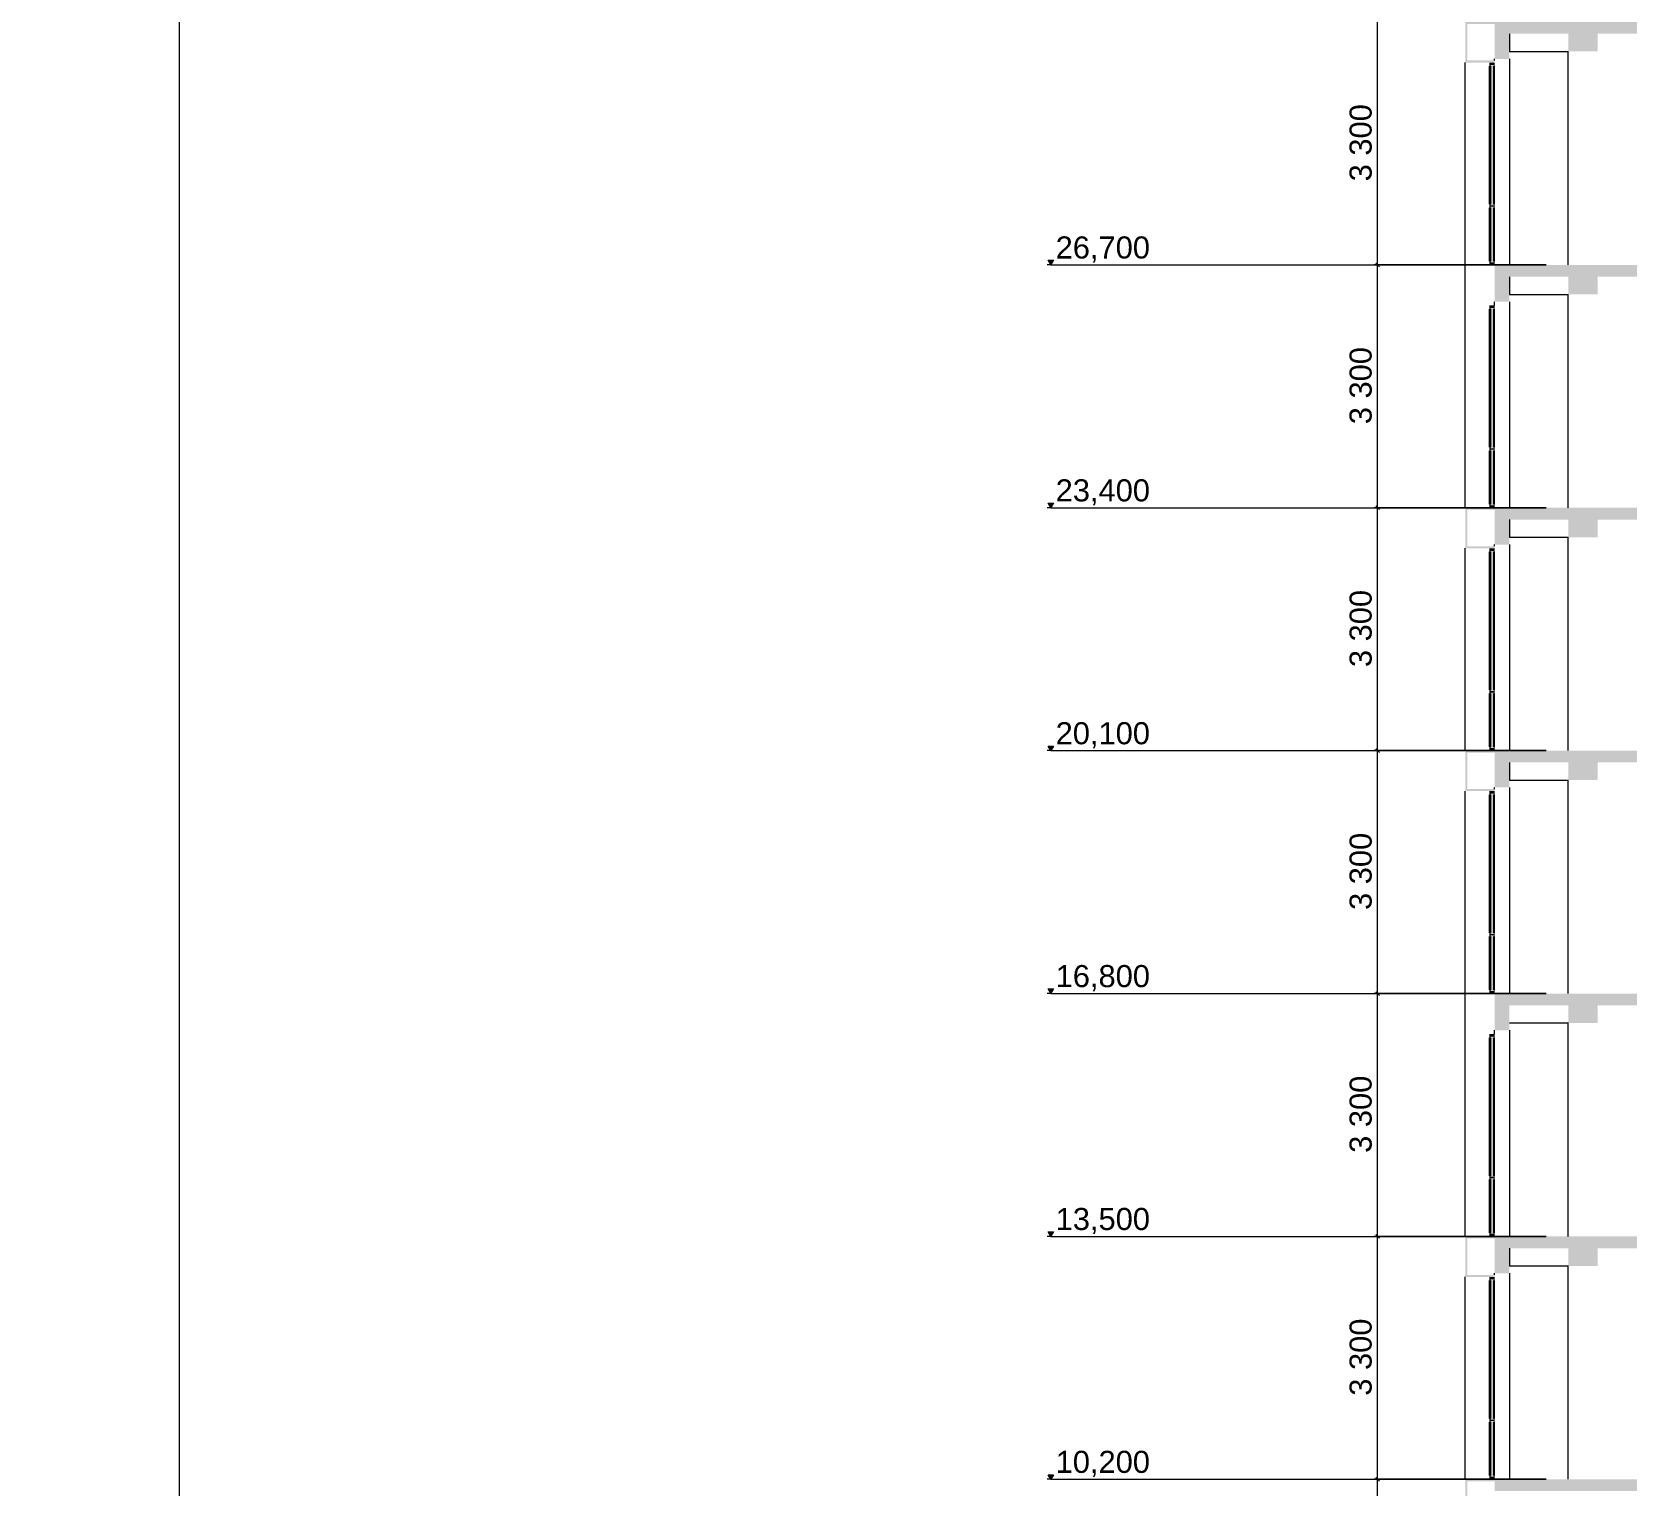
# Model space of a CAD drawing. Header units: millimetres. Extents: x 1499747 to 4341325, y -28481 to 441852.
# Drawn here: x 2426203 to 2447881, y -7974 to 11785 of the extents above; entities that cross this region are included whole.
import ezdxf
from ezdxf.xclip import XClip

# ---------------------------------------------------------------- set-up
doc = ezdxf.new("R2010")
doc.units = ezdxf.units.MM
doc.header["$MEASUREMENT"] = 0
doc.header["$XCLIPFRAME"] = 0
for name, color, linetype, lineweight in [('2 Разрез_24_0_Ном._пера__7_Ном._пера__7', 7, 'Continuous', 18), ('2 Разрез_24_Витражные окна_Ном._пера__1_Ном._пера__7', 7, 'Continuous', 18), ('2 Разрез_24_Витражные окна_Ном._пера__7', 7, 'Continuous', 18), ('2 Разрез_24_Выступы_Ном._пера__1_Ном._пера__7', 7, 'Continuous', 18), ('2 Разрез_24_Выступы_Ном._пера__7', 7, 'Continuous', 18), ('2 Разрез_24_Конструктив - Балки_Ном._пера__10_Ном._пера__134', 134, 'Continuous', 18), ('2 Разрез_24_Конструктив - Балки_Ном._пера__7', 7, 'Continuous', 18), ('2 Разрез_24_Конструктив - Колонны_Ном._пера__8_Ном._пера__12', 12, 'Continuous', 18), ('2 Разрез_24_Конструктив - Перекрытия_Ном._пера__7', 7, 'Continuous', 18), ('2 Разрез_24_Конструктив - Стены Ненесущие Газоблок_Ном._пера__7', 7, 'Continuous', 18), ('2 Разрез_24_Конструктив - Стены Ненесущие Газоблок_Ном._пера__87_Ном._пера__251', 251, 'Continuous', 18), ('2 Разрез_24_Окна Archicad_Ном._пера__87_Ном._пера__251', 251, 'Continuous', 18), ('2 Разрез_24_Размер - ГКЛ перегородки_Ном._пера__1_Ном._пера__7', 7, 'Continuous', 18), ('2 Разрез_24_Размер - Общий_Ном._пера__1_Ном._пера__7', 7, 'Continuous', 18)]:
    doc.layers.add(name, color=color, linetype=linetype, lineweight=lineweight)
doc.layers.add('Чертеж и Рисунок', color=7, linetype='Continuous')
doc.styles.add('СГЕНЕРИР_СТИЛЬ_2', font='arial.ttf')

# ---------------------------------------------------------------- blocks, each defined once
blk = doc.blocks.new('Чертеж_2_24', base_point=(1362000, 29700.00000000029))
at = {"layer": '2 Разрез_24_Витражные окна_Ном._пера__7', "linetype": 'Continuous'}
for points in [[(1339807.971755418, 38993.49188680894), (1339822.971755269, 38993.49188680894), (1339822.971754225, 39008.49188561684), (1339862.97175661, 39008.49188561684), (1339862.97175661, 38993.49186907654), (1339877.971755418, 38993.49188680894), (1339877.971755418, 39043.49188665993), (1339807.971755418, 39043.49188665993)], [(1339862.021755417, 39008.4918848076), (1339823.921755417, 39008.4918848076), (1339823.921755417, 37103.49189248973), (1339862.021755417, 37103.49189248973)], [(1339807.971755418, 37118.49188308365), (1339807.971755418, 37068.49188323266), (1339822.971755269, 37068.49188323266), (1339822.971754225, 37083.49188204057), (1339862.97175661, 37083.49188204057), (1339862.97175661, 37068.49186550026), (1339877.971755418, 37068.49188323266), (1339877.971755418, 37118.49188308365), (1339862.97175661, 37118.49189977296), (1339862.97175661, 37103.49188323266), (1339822.971754225, 37103.49188323266), (1339822.971755269, 37118.49188308365)], [(1339862.021755417, 37083.49188710625), (1339823.921755417, 37083.49188710625), (1339823.921755417, 36328.49188710693), (1339862.021755417, 36328.49188710693)], [(1339807.971755418, 36293.49188680894), (1339877.971755418, 36293.49188680894), (1339877.971755418, 36343.49188665993), (1339862.97175661, 36343.49190334925), (1339862.97175661, 36328.49188680894), (1339822.971755269, 36328.49188680894), (1339822.971755269, 36343.49188665993), (1339807.971755418, 36343.49188665993)], [(1339807.971755418, 35743.49188665993), (1339807.971755418, 35693.49188680894), (1339822.971755269, 35693.49188680894), (1339822.971754225, 35708.49188561684), (1339862.97175661, 35708.49188561684), (1339862.97175661, 35693.49186907654), (1339877.971755418, 35693.49188680894), (1339877.971755418, 35743.49188665993)], [(1339862.021755417, 35708.4918848076), (1339823.921755417, 35708.4918848076), (1339823.921755417, 33803.49189248972), (1339862.021755417, 33803.49189248972)], [(1339807.971755418, 33818.49188308365), (1339807.971755418, 33768.49188323266), (1339822.971755269, 33768.49188323266), (1339822.971754225, 33783.49188204057), (1339862.97175661, 33783.49188204057), (1339862.97175661, 33768.49186550026), (1339877.971755418, 33768.49188323266), (1339877.971755418, 33818.49188308365), (1339862.97175661, 33818.49189977296), (1339862.97175661, 33803.49188323266), (1339822.971754225, 33803.49188323266), (1339822.971755269, 33818.49188308365)], [(1339862.021755417, 33783.49188710625), (1339823.921755417, 33783.49188710625), (1339823.921755417, 33028.49188710693), (1339862.021755417, 33028.49188710693)], [(1339822.971755269, 33043.49188665993), (1339807.971755418, 33043.49188665993), (1339807.971755418, 32993.49188680894), (1339877.971755418, 32993.49188680894), (1339877.971755418, 33043.49188665993), (1339862.97175661, 33043.49190334924), (1339862.97175661, 33028.49188680894), (1339822.971755269, 33028.49188680894)], [(1339877.971755418, 32443.49188665993), (1339807.971755418, 32443.49188665993), (1339807.971755418, 32393.49188680894), (1339822.971755269, 32393.49188680894), (1339822.971755269, 32408.49188665993), (1339862.97175661, 32408.49188561684), (1339862.97175661, 32393.49186907654), (1339877.971755418, 32393.49188680894)], [(1339862.021755417, 32408.4918848076), (1339823.921755417, 32408.4918848076), (1339823.921755417, 30503.49189248973), (1339862.021755417, 30503.49189248973)], [(1339807.971755418, 30518.49188308364), (1339807.971755418, 30468.49188323266), (1339822.971755269, 30468.49188323266), (1339822.971755269, 30483.49188308364), (1339862.97175661, 30483.49188204057), (1339862.97175661, 30468.49186550026), (1339877.971755418, 30468.49188323266), (1339877.971755418, 30518.49188308364), (1339862.97175661, 30518.49189977296), (1339862.97175661, 30503.49188323265), (1339822.971755269, 30503.49188323265), (1339822.971755269, 30518.49188308364)], [(1339862.021755417, 30483.49188710624), (1339823.921755417, 30483.49188710624), (1339823.921755417, 29728.49188710693), (1339862.021755417, 29728.49188710693)], [(1339807.971755418, 29693.49188680894), (1339877.971755418, 29693.49188680894), (1339877.971755418, 29743.49188665993), (1339862.97175661, 29743.49190334924), (1339862.97175661, 29728.49188680894), (1339822.971755269, 29728.49188680894), (1339822.971755269, 29743.49188665993), (1339807.971755418, 29743.49188665993)], [(1339807.971755418, 29093.49188680894), (1339822.971755269, 29093.49188680894), (1339822.971754225, 29108.49188561685), (1339862.97175661, 29108.49188561685), (1339862.97175661, 29093.49186907654), (1339877.971755418, 29093.49188680894), (1339877.971755418, 29143.49188665992), (1339807.971755418, 29143.49188665992)], [(1339862.021755417, 29108.49188480759), (1339823.921755417, 29108.49188480759), (1339823.921755417, 27203.49189248972), (1339862.021755417, 27203.49189248972)], [(1339807.971755418, 27218.49188308364), (1339807.971755418, 27168.49188323266), (1339822.971755269, 27168.49188323266), (1339822.971754225, 27183.49188204057), (1339862.97175661, 27183.49188204057), (1339862.97175661, 27168.49186550026), (1339877.971755418, 27168.49188323266), (1339877.971755418, 27218.49188308364), (1339862.97175661, 27218.49189977296), (1339862.97175661, 27203.49188323265), (1339822.971754225, 27203.49188323265), (1339822.971755269, 27218.49188308364)], [(1339862.021755417, 27183.49188710624), (1339823.921755417, 27183.49188710624), (1339823.921755417, 26428.49188710693), (1339862.021755417, 26428.49188710693)], [(1339807.971755418, 26393.49188680894), (1339877.971755418, 26393.49188680894), (1339877.971755418, 26443.49188665993), (1339862.97175661, 26443.49190334924), (1339862.97175661, 26428.49188680894), (1339822.971755269, 26428.49188680894), (1339822.971755269, 26443.49188665993), (1339807.971755418, 26443.49188665993)], [(1339807.971755418, 25843.49188665993), (1339807.971755418, 25793.49188680894), (1339822.971755269, 25793.49188680894), (1339822.971754225, 25808.49188561684), (1339862.97175661, 25808.49188561684), (1339862.97175661, 25793.49186907654), (1339877.971755418, 25793.49188680894), (1339877.971755418, 25843.49188665993)], [(1339862.021755417, 25808.4918848076), (1339823.921755417, 25808.4918848076), (1339823.921755417, 23903.49189248973), (1339862.021755417, 23903.49189248973)], [(1339807.971755418, 23918.49188308365), (1339807.971755418, 23868.49188323266), (1339822.971755269, 23868.49188323266), (1339822.971754225, 23883.49188204057), (1339862.97175661, 23883.49188204057), (1339862.97175661, 23868.49186550026), (1339877.971755418, 23868.49188323266), (1339877.971755418, 23918.49188308365), (1339862.97175661, 23918.49189977297), (1339862.97175661, 23903.49188323266), (1339822.971754225, 23903.49188323266), (1339822.971755269, 23918.49188308365)], [(1339862.021755417, 23883.49188710625), (1339823.921755417, 23883.49188710625), (1339823.921755417, 23128.49188710693), (1339862.021755417, 23128.49188710693)], [(1339807.971755418, 23093.49188680894), (1339877.971755418, 23093.49188680894), (1339877.971755418, 23143.49188665993), (1339862.97175661, 23143.49190334925), (1339862.97175661, 23128.49188680894), (1339822.971755269, 23128.49188680894), (1339822.971755269, 23143.49188665993), (1339807.971755418, 23143.49188665993)], [(1339807.971755418, 22543.49188665993), (1339807.971755418, 22493.49188680894), (1339822.971755269, 22493.49188680894), (1339822.971754225, 22508.49188561684), (1339862.97175661, 22508.49188561684), (1339862.97175661, 22493.49186907654), (1339877.971755418, 22493.49188680894), (1339877.971755418, 22543.49188665993)], [(1339862.021755417, 22508.4918848076), (1339823.921755417, 22508.4918848076), (1339823.921755417, 20603.49189248973), (1339862.021755417, 20603.49189248973)], [(1339807.971755418, 20618.49188308365), (1339807.971755418, 20568.49188323266), (1339822.971755269, 20568.49188323266), (1339822.971754225, 20583.49188204057), (1339862.97175661, 20583.49188204057), (1339862.97175661, 20568.49186550026), (1339877.971755418, 20568.49188323266), (1339877.971755418, 20618.49188308365), (1339862.97175661, 20618.49189977296), (1339862.97175661, 20603.49188323266), (1339822.971754225, 20603.49188323266), (1339822.971755269, 20618.49188308365)], [(1339862.021755417, 20583.49188710625), (1339823.921755417, 20583.49188710625), (1339823.921755417, 19828.49188710693), (1339862.021755417, 19828.49188710693)], [(1339807.971755418, 19843.49188665993), (1339807.971755418, 19793.49188680894), (1339877.971755418, 19793.49188680894), (1339877.971755418, 19843.49188665993), (1339862.97175661, 19843.49190334925), (1339862.97175661, 19828.49188680894), (1339822.971754225, 19828.49188680894), (1339822.971755269, 19843.49188665993)]]:
    blk.add_hatch(color=256, dxfattribs=at).paths.add_polyline_path(points)
at = {"layer": '2 Разрез_24_Выступы_Ном._пера__7', "linetype": 'Continuous'}
for points in [[(1339477.971751116, 39593.49190225013), (1339477.971751116, 39043.49186498127), (1339877.971753634, 39043.49186498127), (1339877.971753634, 39070.99189143165), (1339504.638403198, 39070.99189143165), (1339504.638403198, 39565.99187579974), (1339877.971753634, 39565.99187579974), (1339877.971753634, 39593.49190225013)], [(1339877.971753634, 32993.49190225013), (1339477.971751116, 32993.49190225013), (1339477.971751116, 32443.49186498126), (1339877.971753634, 32443.49186498126), (1339877.971753634, 32470.99189143164), (1339504.638403198, 32470.99189143164), (1339504.638403198, 32965.99187579974), (1339877.971753634, 32965.99187579974)], [(1339477.971751116, 29693.49190225012), (1339477.971751116, 29143.49186498126), (1339877.971753634, 29143.49186498126), (1339877.971753634, 29170.99189143164), (1339504.638403198, 29170.99189143164), (1339504.638403198, 29665.99187579974), (1339877.971753634, 29665.99187579974), (1339877.971753634, 29693.49190225012)], [(1339477.971751116, 23093.49190225012), (1339477.971751116, 22543.49186498126), (1339877.971753634, 22543.49186498126), (1339877.971753634, 22570.99189143164), (1339504.638403198, 22570.99189143164), (1339504.638403198, 23065.99187579974), (1339877.971753634, 23065.99187579974), (1339877.971753634, 23093.49190225012)], [(1339477.971751859, 19793.49190225012), (1339477.971751859, 19243.49186498126), (1339877.971754377, 19243.49186498126), (1339877.971754377, 19270.99189143164), (1339504.638403942, 19270.99189143164), (1339504.638403942, 19765.99187579974), (1339877.971754377, 19765.99187579974), (1339877.971754377, 19793.49190225012)]]:
    blk.add_hatch(color=256, dxfattribs=at).paths.add_polyline_path(points)
at = {"layer": '2 Разрез_24_Конструктив - Балки_Ном._пера__7', "linetype": 'Continuous'}
for points in [[(1340877.97175543, 39433.49187589576), (1340877.97175543, 39193.49189664372), (1341277.973658012, 39193.49189664372), (1341277.973658012, 39433.49187589576)], [(1340877.97175543, 36133.49187589575), (1340877.97175543, 35893.49189664373), (1341277.973658012, 35893.49189664373), (1341277.973658012, 36133.49187589575)], [(1340877.97175543, 32593.49189664372), (1341277.973658012, 32593.49189664372), (1341277.973658012, 32833.49187589575), (1340877.97175543, 32833.49187589575)], [(1340877.97175543, 29293.49189664372), (1341277.973658012, 29293.49189664372), (1341277.973658012, 29533.49187589576), (1340877.97175543, 29533.49187589576)], [(1340877.97175543, 26233.49187589575), (1340877.97175543, 25993.49189664372), (1341277.973658012, 25993.49189664372), (1341277.973658012, 26233.49187589575)], [(1340877.97175543, 22693.49189664372), (1341277.973658012, 22693.49189664372), (1341277.973658012, 22933.49187589575), (1340877.97175543, 22933.49187589575)]]:
    blk.add_hatch(color=256, dxfattribs=at).paths.add_polyline_path(points)
at = {"layer": '2 Разрез_24_Конструктив - Перекрытия_Ном._пера__7', "linetype": 'Continuous'}
for points in [[(1339877.975316193, 39433.49183760949), (1348602.97175541, 39433.49183760949), (1348602.97175541, 39593.49183973926), (1339877.975316193, 39593.49183973926)], [(1339877.975316193, 36293.49183973926), (1339877.975316193, 36133.49183760949), (1348602.97175541, 36133.49183760949), (1348602.97175541, 36293.49183973926)], [(1339877.975316193, 32833.49183760949), (1348602.97175541, 32833.49183760949), (1348602.97175541, 32993.49183973926), (1339877.975316193, 32993.49183973926)], [(1339877.975316193, 29693.49183973926), (1339877.975316193, 29533.49183760949), (1348602.97175541, 29533.49183760949), (1348602.97175541, 29693.49183973926)], [(1339877.975316193, 26233.49183760949), (1348602.97175541, 26233.49183760949), (1348602.97175541, 26393.49183973926), (1339877.975316193, 26393.49183973926)], [(1339877.975316193, 23093.49183973926), (1339877.975316193, 22933.49183760949), (1348602.97175541, 22933.49183760949), (1348602.97175541, 23093.49183973926)], [(1348602.97175541, 19793.49183973926), (1339877.975316193, 19793.49183973926), (1339877.975316193, 19633.49183760949), (1348602.97175541, 19633.49183760949)]]:
    blk.add_hatch(color=256, dxfattribs=at).paths.add_polyline_path(points)
at = {"layer": '2 Разрез_24_Конструктив - Стены Ненесущие Газоблок_Ном._пера__7', "linetype": 'Continuous'}
for points in [[(1339877.971755417, 39093.49188710697), (1340077.971755417, 39093.49188710697), (1340077.971755417, 39433.49188710697), (1339877.974632331, 39433.49188710697)], [(1339877.971755417, 35793.49188710697), (1340077.971755417, 35793.49188710697), (1340077.971755417, 36133.49188710697), (1339877.974662136, 36133.49188710697)], [(1339877.971755417, 32493.49188710697), (1340077.971755417, 32493.49188710697), (1340077.971755417, 32833.49188710697), (1339877.971755417, 32833.49188710697)], [(1339877.971755417, 29193.49188710697), (1340077.971755417, 29193.49188710697), (1340077.971755417, 29533.49188710696), (1339877.974632331, 29533.49188710696)], [(1339877.971755417, 25893.49188710696), (1340077.971755417, 25893.49188710696), (1340077.971755417, 26233.49188710696), (1339877.974599791, 26233.49188710696)], [(1339877.971755417, 22593.49188710696), (1340077.971755417, 22593.49188710696), (1340077.971755417, 22933.49188710696), (1339877.974632331, 22933.49188710696)]]:
    blk.add_hatch(color=256, dxfattribs=at).paths.add_polyline_path(points)
at = {"layer": '2 Разрез_24_Размер - ГКЛ перегородки_Ном._пера__1_Ном._пера__7', "linetype": 'Continuous'}
for points in [[(1333844.864793516, 36293.49188710697), (1333881.114793516, 36355.99188710697), (1333808.614793516, 36355.99188710697)], [(1333844.864793516, 32993.49188710697), (1333881.114793516, 33055.99188710697), (1333808.614793516, 33055.99188710697)], [(1333844.864793516, 29693.49188710696), (1333881.114793516, 29755.99188710696), (1333808.614793516, 29755.99188710696)], [(1333844.864793516, 26393.49188710696), (1333881.114793516, 26455.99188710696), (1333808.614793516, 26455.99188710696)], [(1333844.864793516, 23093.49188710696), (1333881.114793516, 23155.99188710696), (1333808.614793516, 23155.99188710696)], [(1333844.864793516, 19793.49188710697), (1333881.114793516, 19855.99188710697), (1333808.614793516, 19855.99188710697)]]:
    blk.add_hatch(color=256, dxfattribs=at).paths.add_polyline_path(points)
at = {"layer": '2 Разрез_24_0_Ном._пера__7_Ном._пера__7', "linetype": 'Continuous', "flags": 128}
blk.add_lwpolyline([(1320000, 59400.00000000056), (1320000, 1.455191522836685e-11)], dxfattribs=at)
blk.add_lwpolyline([(1322000, 58900.00000000056), (1322000, 500.0000000000218), (1403500, 500.0000000000218), (1403500, 58900.00000000056)], close=True, dxfattribs=at)
at = {"layer": '2 Разрез_24_Витражные окна_Ном._пера__1_Ном._пера__7', "linetype": 'Continuous'}
for p, q in [((1339807.971755417, 38693.49188710696), (1339807.971755417, 38993.49188710697)), ((1339822.971755417, 38993.49188710697), (1339822.971755417, 38693.49188710696)), ((1339862.971755417, 38993.49188710697), (1339862.971755417, 38693.49188710696)), ((1339877.971755417, 38693.49188710696), (1339877.971755417, 38993.49188710697)), ((1339807.971755417, 37293.49188710697), (1339807.971755417, 38693.49188710696)), ((1339822.971755417, 38693.49188710696), (1339822.971755417, 37293.49188710697)), ((1339822.971755417, 38693.49188710696), (1339823.921755417, 38693.49188710696)), ((1339862.021755417, 38693.49188710696), (1339862.971755417, 38693.49188710696)), ((1339862.971755417, 38693.49188710696), (1339862.971755417, 37293.49188710697)), ((1339877.971755417, 37293.49188710697), (1339877.971755417, 38693.49188710696)), ((1339807.971755417, 37118.49188353099), (1339807.971755417, 37293.49188572106)), ((1339823.921755417, 37293.49188572106), (1339822.971755417, 37293.49188572106)), ((1339822.971755417, 37293.49188572106), (1339822.971755417, 37118.4918835276)), ((1339862.971755417, 37293.49188572106), (1339862.021755417, 37293.49188572106)), ((1339862.971755417, 37293.49188572106), (1339862.971755417, 37118.49188353137)), ((1339877.971755417, 37118.4918835311), (1339877.971755417, 37293.49188572106)), ((1339807.971755417, 36343.49188710697), (1339807.971755417, 37068.49188352859)), ((1339822.971755417, 37068.49188353258), (1339822.971755417, 36343.49188710697)), ((1339862.971755417, 37068.49188353258), (1339862.971755417, 36343.49188710697)), ((1339877.971755417, 36343.49188710697), (1339877.971755417, 37068.49188353298)), ((1339807.971755417, 35393.49188710697), (1339807.971755417, 35693.49188710696)), ((1339822.971755417, 35693.49188710696), (1339822.971755417, 35393.49188710697)), ((1339862.971755417, 35693.49188710696), (1339862.971755417, 35393.49188710697)), ((1339877.971755417, 35393.49188710697), (1339877.971755417, 35693.49188710696)), ((1339807.971755417, 33993.49188710697), (1339807.971755417, 35393.49188710697)), ((1339822.971755417, 35393.49188710697), (1339822.971755417, 33993.49188710697)), ((1339822.971755417, 35393.49188710697), (1339823.921755417, 35393.49188710697)), ((1339862.021755417, 35393.49188710697), (1339862.971755417, 35393.49188710697)), ((1339862.971755417, 35393.49188710697), (1339862.971755417, 33993.49188710697)), ((1339877.971755417, 33993.49188710697), (1339877.971755417, 35393.49188710697)), ((1339807.971755417, 33818.49188352958), (1339807.971755417, 33993.49188572105)), ((1339823.921755417, 33993.49188572105), (1339822.971755417, 33993.49188572105)), ((1339822.971755417, 33993.49188572105), (1339822.971755417, 33818.49188352998)), ((1339862.971755417, 33993.49188572105), (1339862.021755417, 33993.49188572105)), ((1339862.971755417, 33993.49188572105), (1339862.971755417, 33818.49188353374)), ((1339877.971755417, 33818.49188352968), (1339877.971755417, 33993.49188572105)), ((1339807.971755417, 33043.49188710696), (1339807.971755417, 33768.49188353096)), ((1339822.971755417, 33768.49188353116), (1339822.971755417, 33043.49188710696)), ((1339862.971755417, 33768.49188353116), (1339862.971755417, 33043.49188710696)), ((1339877.971755417, 33043.49188710696), (1339877.971755417, 33768.49188353156)), ((1339807.971755417, 32093.49188710697), (1339807.971755417, 32393.49188710696)), ((1339822.971755417, 32393.49188710696), (1339822.971755417, 32093.49188710697)), ((1339862.971755417, 32393.49188710696), (1339862.971755417, 32093.49188710697)), ((1339877.971755417, 32093.49188710697), (1339877.971755417, 32393.49188710696)), ((1339807.971755417, 30693.49188710696), (1339807.971755417, 32093.49188710696)), ((1339822.971755417, 32093.49188710696), (1339822.971755417, 30693.49188710696)), ((1339822.971755417, 32093.49188710697), (1339823.921755417, 32093.49188710697)), ((1339862.021755417, 32093.49188710697), (1339862.971755417, 32093.49188710697)), ((1339862.971755417, 32093.49188710696), (1339862.971755417, 30693.49188710696)), ((1339877.971755417, 30693.49188710696), (1339877.971755417, 32093.49188710696)), ((1339807.971755417, 30518.49188353195), (1339807.971755417, 30693.49188572105)), ((1339823.921755417, 30693.49188572105), (1339822.971755417, 30693.49188572105)), ((1339822.971755417, 30693.49188572105), (1339822.971755417, 30518.49188353045)), ((1339862.971755417, 30693.49188572105), (1339862.021755417, 30693.49188572105)), ((1339862.971755417, 30693.49188572105), (1339862.971755417, 30518.49188353231)), ((1339877.971755417, 30518.49188353205), (1339877.971755417, 30693.49188572105)), ((1339807.971755417, 29743.49188710697), (1339807.971755417, 30468.49188353143)), ((1339822.971755417, 30468.49188352974), (1339822.971755417, 29743.49188710697)), ((1339862.971755417, 30468.49188353163), (1339862.971755417, 29743.49188710697)), ((1339877.971755417, 29743.49188710697), (1339877.971755417, 30468.49188353203)), ((1339807.971755417, 28793.49188710696), (1339807.971755417, 29093.49188710696)), ((1339822.971755417, 29093.49188710696), (1339822.971755417, 28793.49188710696)), ((1339862.971755417, 29093.49188710696), (1339862.971755417, 28793.49188710696)), ((1339877.971755417, 28793.49188710696), (1339877.971755417, 29093.49188710696)), ((1339807.971755417, 27393.49188710696), (1339807.971755417, 28793.49188710696)), ((1339822.971755417, 28793.49188710696), (1339822.971755417, 27393.49188710696)), ((1339822.971755417, 28793.49188710696), (1339823.921755417, 28793.49188710696)), ((1339862.021755417, 28793.49188710696), (1339862.971755417, 28793.49188710696)), ((1339862.971755417, 28793.49188710696), (1339862.971755417, 27393.49188710696)), ((1339877.971755417, 27393.49188710696), (1339877.971755417, 28793.49188710696)), ((1339807.971755417, 27218.49188353053), (1339807.971755417, 27393.49188572105)), ((1339823.921755417, 27393.49188572105), (1339822.971755417, 27393.49188572105)), ((1339822.971755417, 27393.49188572105), (1339822.971755417, 27218.49188352903)), ((1339862.971755417, 27393.49188572105), (1339862.021755417, 27393.49188572105)), ((1339862.971755417, 27393.49188572105), (1339862.971755417, 27218.4918835309)), ((1339877.971755417, 27218.49188353063), (1339877.971755417, 27393.49188572105)), ((1339807.971755417, 26443.49188710696), (1339807.971755417, 27168.49188353001)), ((1339822.971755417, 27168.49188353021), (1339822.971755417, 26443.49188710696)), ((1339862.971755417, 27168.49188353021), (1339862.971755417, 26443.49188710696)), ((1339877.971755417, 26443.49188710696), (1339877.971755417, 27168.49188353061)), ((1339807.971755417, 25493.49188710697), (1339807.971755417, 25793.49188710696)), ((1339822.971755417, 25793.49188710696), (1339822.971755417, 25493.49188710697)), ((1339862.971755417, 25793.49188710696), (1339862.971755417, 25493.49188710697)), ((1339877.971755417, 25493.49188710697), (1339877.971755417, 25793.49188710696)), ((1339807.971755417, 24093.49188710696), (1339807.971755417, 25493.49188710697)), ((1339822.971755417, 25493.49188710697), (1339822.971755417, 24093.49188710696)), ((1339822.971755417, 25493.49188710697), (1339823.921755417, 25493.49188710697)), ((1339862.021755417, 25493.49188710697), (1339862.971755417, 25493.49188710697)), ((1339862.971755417, 25493.49188710697), (1339862.971755417, 24093.49188710696)), ((1339877.971755417, 24093.49188710696), (1339877.971755417, 25493.49188710697)), ((1339807.971755417, 23918.49188353101), (1339807.971755417, 24093.49188572105)), ((1339823.921755417, 24093.49188572105), (1339822.971755417, 24093.49188572105)), ((1339822.971755417, 24093.49188572105), (1339822.971755417, 23918.4918835314)), ((1339862.971755417, 24093.49188572105), (1339862.021755417, 24093.49188572105)), ((1339862.971755417, 24093.49188572105), (1339862.971755417, 23918.49188353137)), ((1339877.971755417, 23918.4918835311), (1339877.971755417, 24093.49188572105)), ((1339807.971755417, 23143.49188710696), (1339807.971755417, 23868.49188353143)), ((1339822.971755417, 23868.49188353069), (1339822.971755417, 23143.49188710696)), ((1339862.971755417, 23868.49188353069), (1339862.971755417, 23143.49188710696)), ((1339877.971755417, 23143.49188710696), (1339877.971755417, 23868.49188353203)), ((1339807.971755417, 22193.49188710696), (1339807.971755417, 22493.49188710697)), ((1339822.971755417, 22493.49188710697), (1339822.971755417, 22193.49188710696)), ((1339862.971755417, 22493.49188710697), (1339862.971755417, 22193.49188710696)), ((1339877.971755417, 22193.49188710696), (1339877.971755417, 22493.49188710697)), ((1339807.971755417, 20793.49188710696), (1339807.971755417, 22193.49188710696)), ((1339822.971755417, 22193.49188710696), (1339822.971755417, 20793.49188710696)), ((1339822.971755417, 22193.49188710696), (1339823.921755417, 22193.49188710696)), ((1339862.021755417, 22193.49188710696), (1339862.971755417, 22193.49188710696)), ((1339862.971755417, 22193.49188710696), (1339862.971755417, 20793.49188710696)), ((1339877.971755417, 20793.49188710696), (1339877.971755417, 22193.49188710696)), ((1339807.971755417, 20618.49188353337), (1339807.971755417, 20793.49188572105)), ((1339823.921755417, 20793.49188572105), (1339822.971755417, 20793.49188572105)), ((1339822.971755417, 20793.49188572105), (1339822.971755417, 20618.49188352998)), ((1339862.971755417, 20793.49188572105), (1339862.021755417, 20793.49188572105)), ((1339862.971755417, 20793.49188572105), (1339862.971755417, 20618.49188352995)), ((1339877.971755417, 20618.49188353158), (1339877.971755417, 20793.49188572105)), ((1339807.971755417, 19843.49188710696), (1339807.971755417, 20568.49188353191)), ((1339822.971755417, 20568.49188353116), (1339822.971755417, 19843.49188710696)), ((1339862.971755417, 20568.49188353116), (1339862.971755417, 19843.49188710696)), ((1339877.971755417, 19843.49188710696), (1339877.971755417, 20568.49188353061))]:
    blk.add_line(p, q, dxfattribs=at)
at = {"layer": '2 Разрез_24_Выступы_Ном._пера__1_Ном._пера__7', "linetype": 'Continuous'}
for p, q in [((1339477.971752028, 32993.49186923778), (1339477.971752028, 39043.49188106447)), ((1339477.971752028, 29693.49186923606), (1339477.971752028, 32443.49188106642)), ((1339477.971752028, 23093.49186923779), (1339477.971752028, 29143.49188106411)), ((1339477.971752028, 19793.49188380733), (1339477.971752028, 22543.49188106478))]:
    blk.add_line(p, q, dxfattribs=at)
at = {"layer": '2 Разрез_24_Конструктив - Балки_Ном._пера__10_Ном._пера__134', "linetype": 'Continuous'}
for p, q in [((1340080.971755414, 39433.49188710697), (1340080.971755414, 39193.49188710697)), ((1340080.971755414, 39193.49188710697), (1340877.97175543, 39193.49188710697)), ((1340080.971755414, 36133.49188710697), (1340080.971755414, 35893.49188710697)), ((1340080.971755414, 35893.49188710697), (1340877.97175543, 35893.49188710697)), ((1340080.971755414, 32833.49188710697), (1340080.971755414, 32593.49188710697)), ((1340080.971755414, 32593.49188710697), (1340877.97175543, 32593.49188710697)), ((1340080.971755414, 29533.49188710696), (1340080.971755414, 29293.49188710697)), ((1340080.971755414, 29293.49188710697), (1340877.97175543, 29293.49188710697)), ((1340077.971755417, 25993.49188710697), (1340877.97175543, 25993.49188710697)), ((1340080.971755414, 22933.49188710696), (1340080.971755414, 22693.49188710696)), ((1340080.971755414, 22693.49188710696), (1340877.97175543, 22693.49188710696))]:
    blk.add_line(p, q, dxfattribs=at)
at = {"layer": '2 Разрез_24_Конструктив - Колонны_Ном._пера__8_Ном._пера__12', "linetype": 'Continuous'}
for p, q in [((1340877.97175543, 36293.49188710697), (1340877.97175543, 39193.49188710694)), ((1340877.97175543, 32993.49188710697), (1340877.97175543, 35893.49188710708)), ((1340877.97175543, 29693.49188710697), (1340877.97175543, 32593.49188710701)), ((1340877.97175543, 26393.49188710696), (1340877.97175543, 29293.49188710701)), ((1340877.97175543, 23093.49188710696), (1340877.97175543, 25993.49188710695)), ((1340877.97175543, 19793.49188710696), (1340877.97175543, 22693.49188710695))]:
    blk.add_line(p, q, dxfattribs=at)
at = {"layer": '2 Разрез_24_Конструктив - Стены Ненесущие Газоблок_Ном._пера__87_Ном._пера__251', "linetype": 'Continuous'}
for p, q in [((1340080.971755414, 35893.49188710691), (1340077.971755417, 35893.49188710691)), ((1340080.971755414, 32593.4918871069), (1340077.971755417, 32593.4918871069))]:
    blk.add_line(p, q, dxfattribs=at)
at = {"layer": '2 Разрез_24_Окна Archicad_Ном._пера__87_Ном._пера__251', "linetype": 'Continuous'}
for p, q in [((1339877.971755417, 39070.99188047351), (1339877.971755417, 39093.49188710697)), ((1340077.971755417, 39093.49188710697), (1340077.971755417, 36293.49188710697)), ((1339877.971755417, 35743.49188710413), (1339877.971755417, 35793.49188710697)), ((1340077.971755417, 35793.49188710697), (1340077.971755417, 32993.49188710697)), ((1339877.971755417, 32470.99188047358), (1339877.971755417, 32493.49188710697)), ((1340077.971755417, 32493.49188710697), (1340077.971755417, 29693.49188710697)), ((1339877.971755417, 29170.99188047356), (1339877.971755417, 29193.49188710697)), ((1340077.971755417, 29193.49188710697), (1340077.971755417, 26393.49188710696)), ((1339877.971755417, 25843.49188710744), (1339877.971755417, 25893.49188710697)), ((1340077.971755417, 25893.49188710697), (1340077.971755417, 23093.49188710696)), ((1339877.971755417, 22570.99188047355), (1339877.971755417, 22593.49188710696)), ((1340077.971755417, 22593.49188710696), (1340077.971755417, 19793.49188710696))]:
    blk.add_line(p, q, dxfattribs=at)
at = {"layer": '2 Разрез_24_Размер - ГКЛ перегородки_Ном._пера__1_Ном._пера__7', "linetype": 'Continuous'}
for p, q in [((1333844.864793516, 36293.49188710697), (1333797.989793516, 36293.49188710697)), ((1333844.864793516, 36293.49188710697), (1333808.614793516, 36355.99188710697)), ((1333808.614793516, 36355.99188710697), (1333881.114793516, 36355.99188710697)), ((1333881.114793516, 36355.99188710697), (1333844.864793516, 36293.49188710697)), ((1333844.864793516, 36293.49188710697), (1340577.97175543, 36293.49188710697)), ((1333844.864793516, 32993.49188710697), (1333797.989793516, 32993.49188710697)), ((1333844.864793516, 32993.49188710697), (1333808.614793516, 33055.99188710697)), ((1333808.614793516, 33055.99188710697), (1333881.114793516, 33055.99188710697)), ((1333881.114793516, 33055.99188710697), (1333844.864793516, 32993.49188710697)), ((1333844.864793516, 32993.49188710697), (1340577.97175543, 32993.49188710697)), ((1333844.864793516, 29693.49188710697), (1333808.614793516, 29755.99188710697)), ((1333808.614793516, 29755.99188710697), (1333881.114793516, 29755.99188710697)), ((1333881.114793516, 29755.99188710697), (1333844.864793516, 29693.49188710697)), ((1333844.864793516, 29693.49188710697), (1333797.989793516, 29693.49188710697)), ((1333844.864793516, 29693.49188710697), (1340577.97175543, 29693.49188710697)), ((1333844.864793516, 26393.49188710696), (1333808.614793516, 26455.99188710696)), ((1333808.614793516, 26455.99188710696), (1333881.114793516, 26455.99188710696)), ((1333881.114793516, 26455.99188710696), (1333844.864793516, 26393.49188710696)), ((1333844.864793516, 26393.49188710696), (1333797.989793516, 26393.49188710696)), ((1333844.864793516, 26393.49188710696), (1340577.97175543, 26393.49188710696)), ((1333844.864793516, 23093.49188710696), (1333797.989793516, 23093.49188710696)), ((1333844.864793516, 23093.49188710696), (1333808.614793516, 23155.99188710696)), ((1333808.614793516, 23155.99188710696), (1333881.114793516, 23155.99188710696)), ((1333881.114793516, 23155.99188710696), (1333844.864793516, 23093.49188710696)), ((1333844.864793516, 23093.49188710696), (1340577.97175543, 23093.49188710696)), ((1333844.864793516, 19793.49188710696), (1333797.989793516, 19793.49188710696)), ((1333844.864793516, 19793.49188710696), (1333808.614793516, 19855.99188710696)), ((1333808.614793516, 19855.99188710696), (1333881.114793516, 19855.99188710696)), ((1333881.114793516, 19855.99188710696), (1333844.864793516, 19793.49188710696)), ((1333844.864793516, 19793.49188710696), (1340577.97175543, 19793.49188710696))]:
    blk.add_line(p, q, dxfattribs=at)
at = {"layer": '2 Разрез_24_Размер - Общий_Ном._пера__1_Ном._пера__7', "linetype": 'Continuous'}
for p, q in [((1338288.278256194, 36293.49188710697), (1338288.278256194, 39593.49188710697)), ((1340577.97175543, 36293.49188710697), (1338241.403256194, 36293.49188710697)), ((1340577.97175543, 36293.49188710697), (1338241.403256194, 36293.49188710697)), ((1338263.278256194, 36318.49188710696), (1338313.278256194, 36268.49188710697)), ((1338263.278256194, 36318.49188710696), (1338313.278256194, 36268.49188710697)), ((1338288.278256194, 32993.49188710697), (1338288.278256194, 36293.49188710697)), ((1340577.97175543, 32993.49188710697), (1338241.403256194, 32993.49188710697)), ((1340577.97175543, 32993.49188710697), (1338241.403256194, 32993.49188710697)), ((1338263.278256194, 33018.49188710697), (1338313.278256194, 32968.49188710697)), ((1338263.278256194, 33018.49188710697), (1338313.278256194, 32968.49188710697)), ((1338288.278256194, 29693.49188710697), (1338288.278256194, 32993.49188710697)), ((1338263.278256194, 29718.49188710696), (1338313.278256194, 29668.49188710697)), ((1338263.278256194, 29718.49188710696), (1338313.278256194, 29668.49188710697)), ((1340577.97175543, 29693.49188710697), (1338241.403256194, 29693.49188710697)), ((1340577.97175543, 29693.49188710697), (1338241.403256194, 29693.49188710697)), ((1338288.278256194, 26393.49188710696), (1338288.278256194, 29693.49188710697)), ((1340577.97175543, 26393.49188710696), (1338241.403256194, 26393.49188710696)), ((1340577.97175543, 26393.49188710696), (1338241.403256194, 26393.49188710696)), ((1338263.278256194, 26418.49188710696), (1338313.278256194, 26368.49188710697)), ((1338263.278256194, 26418.49188710696), (1338313.278256194, 26368.49188710697)), ((1338288.278256194, 23093.49188710696), (1338288.278256194, 26393.49188710696)), ((1340577.97175543, 23093.49188710696), (1338241.403256194, 23093.49188710696)), ((1340577.97175543, 23093.49188710696), (1338241.403256194, 23093.49188710696)), ((1338263.278256194, 23118.49188710697), (1338313.278256194, 23068.49188710696)), ((1338263.278256194, 23118.49188710697), (1338313.278256194, 23068.49188710696)), ((1338288.278256194, 19793.49188710696), (1338288.278256194, 23093.49188710696)), ((1340577.97175543, 19793.49188710696), (1338241.403256194, 19793.49188710696)), ((1340577.97175543, 19793.49188710696), (1338241.403256194, 19793.49188710696)), ((1338263.278256194, 19818.49188710696), (1338313.278256194, 19768.49188710697)), ((1338263.278256194, 19818.49188710696), (1338313.278256194, 19768.49188710697)), ((1338288.278256194, 14843.49188710696), (1338288.278256194, 19793.49188710696))]:
    blk.add_line(p, q, dxfattribs=at)
at = {"layer": '2 Разрез_24_Размер - ГКЛ перегородки_Ном._пера__1_Ном._пера__7', "linetype": 'Continuous', "char_height": 300.0000000000001, "attachment_point": 7, "style": 'СГЕНЕРИР_СТИЛЬ_2'}
for s, insert in [('\\A1;{\\pql;\\fArial|b0|i0|c204|p0;\\W1.000000;26,700}', (1333912.364795652, 36324.57622139505)), ('\\A1;{\\pql;\\fArial|b0|i0|c204|p0;\\W1.000000;23,400}', (1333912.364795652, 33024.57622139504)), ('\\A1;{\\pql;\\fArial|b0|i0|c204|p0;\\W1.000000;20,100}', (1333912.364795652, 29724.57622139504)), ('\\A1;{\\pql;\\fArial|b0|i0|c204|p0;\\W1.000000;16,800}', (1333912.364795652, 26424.57622139504)), ('\\A1;{\\pql;\\fArial|b0|i0|c204|p0;\\W1.000000;13,500}', (1333912.364795652, 23124.57622139504)), ('\\A1;{\\pql;\\fArial|b0|i0|c204|p0;\\W1.000000;10,200}', (1333912.364795652, 19824.57622139504))]:
    blk.add_mtext(s, dxfattribs=dict(at, insert=insert))
at = {"layer": '2 Разрез_24_Размер - Общий_Ном._пера__1_Ном._пера__7', "linetype": 'Continuous', "char_height": 300.0000000000001, "attachment_point": 7, "rotation": 90, "style": 'СГЕНЕРИР_СТИЛЬ_2'}
for insert in [(1338210.658205855, 37428.70392286976), (1338210.658205855, 34128.70392286975), (1338210.658205855, 30828.70392286975), (1338210.658205855, 27528.70392286975), (1338210.658205855, 24228.70392286975), (1338210.658205855, 20928.70392286975)]:
    blk.add_mtext('\\A1;{\\pql;\\fArial|b0|i0|c204|p0;\\W1.000000;3\xa0300}', dxfattribs=dict(at, insert=insert))

msp = doc.modelspace()

# ---------------------------------------------------------------- block references
at = {"layer": 'Чертеж и Рисунок', "linetype": 'Continuous'}
ref = msp.add_blockref('Чертеж_2_24', (2468202.858237456, 2025.388874744327), dxfattribs=at)
XClip(ref).set_block_clipping_path([(1320000, 1.818989403545856e-11), (1404000, 59400.00000000056)])

doc.saveas('drawing.dxf')
